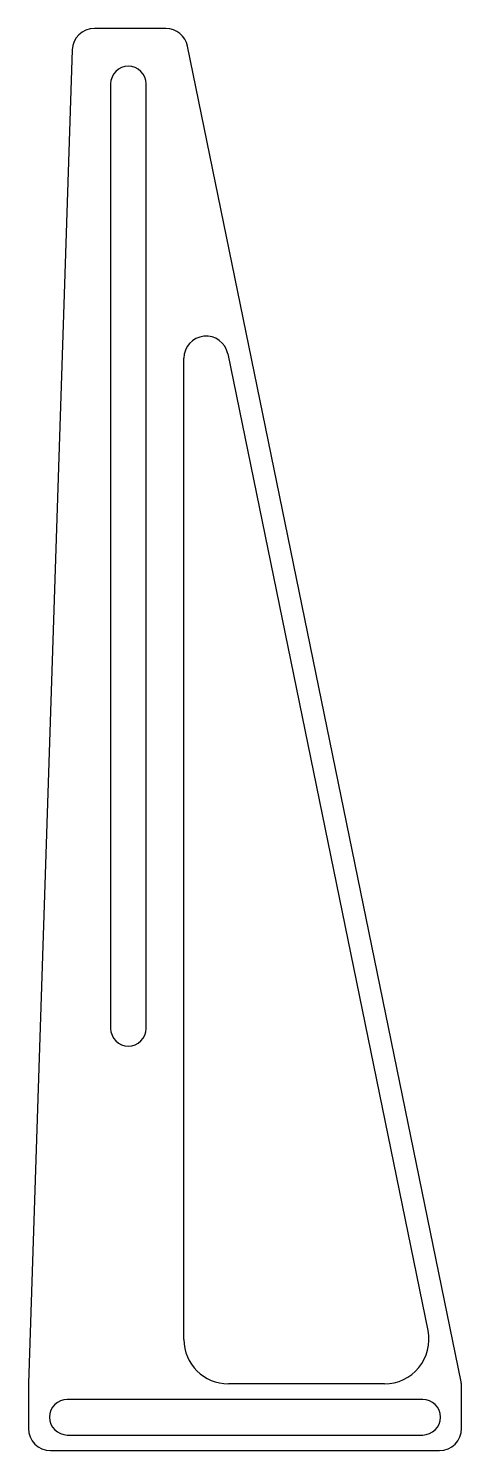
# Model space of a CAD drawing. Header units: millimetres. Extents: x 0 to 39, y 0 to 128.
import ezdxf

# ---------------------------------------------------------------- set-up
doc = ezdxf.new("R2010")
doc.units = ezdxf.units.MM

msp = doc.modelspace()

# ---------------------------------------------------------------- linework, layer by layer
at = {"color": 7, "linetype": 'Continuous', "lineweight": 25}
for p, q in [((12.37, 128), (5.94, 128)), ((3.94, 126.07), (0, 6.03)), ((38.96, 6.2), (14.33, 126.4)), ((7.4, 123), (7.4, 38)), ((10.6, 38), (10.6, 123)), ((17.96, 98.72), (35.97, 10.8)), ((14, 10), (14, 98.31)), ((0, 5.97), (0, 2)), ((32.06, 6), (18, 6)), ((39, 2), (39, 5.8)), ((35.5, 4.6), (3.5, 4.6)), ((3.5, 1.4), (35.5, 1.4)), ((2, 0), (37, 0))]:
    msp.add_line(p, q, dxfattribs=at)
for centre, radius, start, end in [((5.94, 126), 2, 90, 178.1221), ((12.37, 126), 2, 11.5806, 90), ((9, 123), 1.6, 0, 180), ((16, 98.31), 2, 11.5806, 180), ((9, 38), 1.6, 180, 0), ((32.06, 10), 4, 270, 11.5806), ((18, 10), 4, 180, 270), ((2, 5.97), 2, 178.1221, 180), ((37, 5.8), 2, 0, 11.5806), ((3.5, 3), 1.6, 90, 270), ((35.5, 3), 1.6, 270, 90), ((2, 2), 2, 180, 270), ((37, 2), 2, 270, 0)]:
    msp.add_arc(centre, radius, start, end, dxfattribs=at)

doc.saveas('drawing.dxf')
